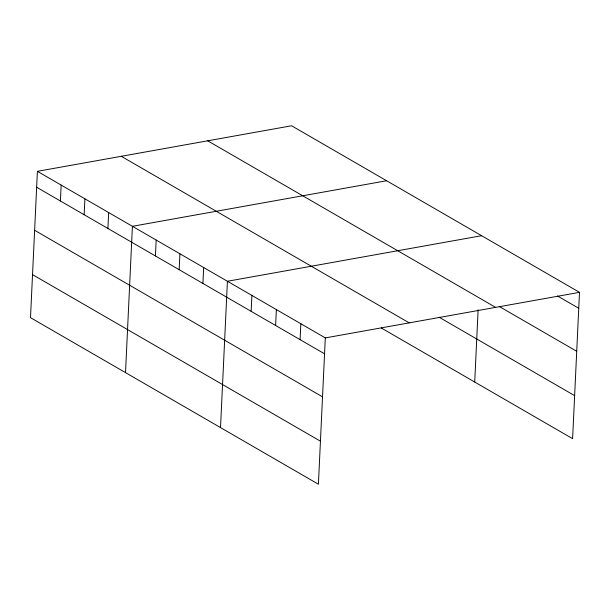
<?xml version="1.0" encoding="UTF-8"?>
<svg xmlns="http://www.w3.org/2000/svg" width="610" height="610" viewBox="0 0 610 610"><rect width="100%" height="100%" fill="white"/><g stroke="black" fill="none" stroke-linecap="round" stroke-linejoin="round"><path stroke-width="0.91" d="M37.401 171.334L30.5 317.657L318.412 484.226L325.313 337.902L37.401 171.334L291.588 125.774L579.5 292.342L572.599 438.666L381.334 328.012M60.405 200.987L61.152 185.074M84.157 214.735L84.904 198.814M107.909 228.475L108.656 212.562M125.515 372.626L132.416 226.302L386.595 180.743M155.413 255.956L156.168 240.043M179.165 269.696L179.919 253.783M202.924 283.437L203.671 267.523M220.523 427.595L227.423 281.263L481.61 235.704M251.145 311.336L251.899 295.423M275.621 325.496L276.368 309.583M300.089 339.656L300.844 323.742M474.71 382.035L478.118 309.75M325.313 337.902L579.5 292.342M557.54 295.987L578.753 308.256M499.224 306.456L576.717 351.291M207.705 140.811L495.617 307.371M439.063 317.2L574.628 395.631M121.283 156.297L409.196 322.865M36.653 187.247L324.566 353.815M34.617 230.283L322.537 396.851M32.528 274.622L320.448 441.19"/></g></svg>
